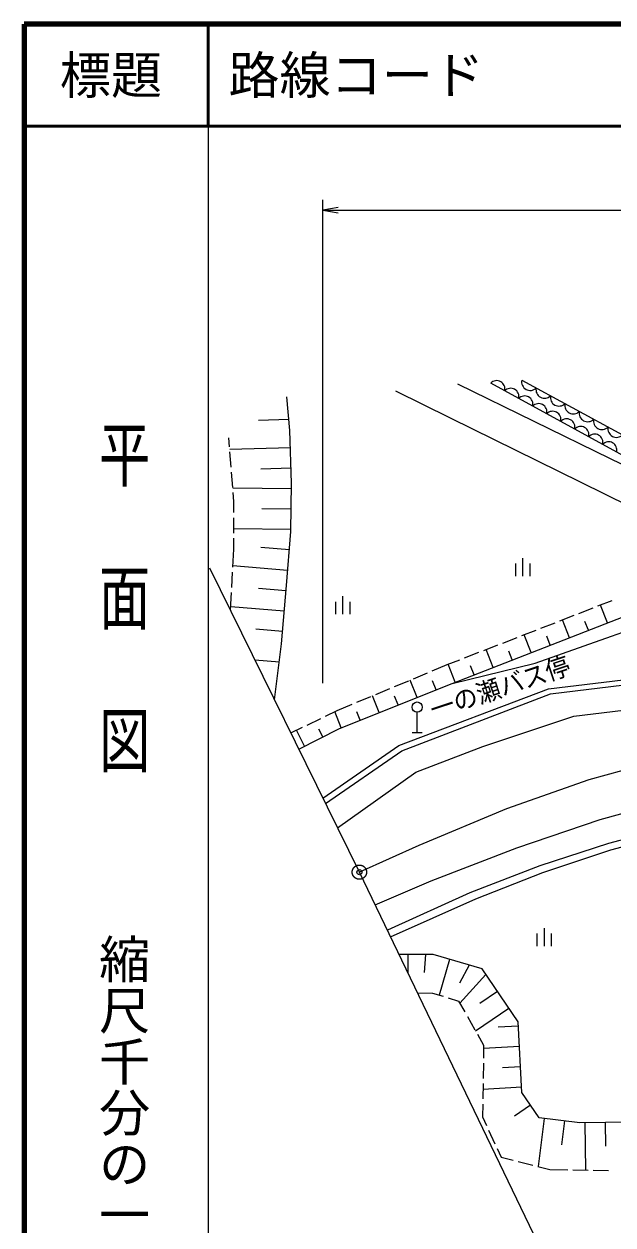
# Model space of a CAD drawing. Units: millimetres, scale not verified. Extents: x 40000 to 680000, y 20000 to 380000.
# Drawn here: x 40000 to 97620, y 262491 to 380000 of the extents above; entities that cross this region are included whole.
import ezdxf
from ezdxf.enums import TextEntityAlignment as Align

# ---------------------------------------------------------------- set-up
doc = ezdxf.new("R2010")
doc.units = ezdxf.units.MM
doc.header["$LTSCALE"] = 1000
doc.header["$PDMODE"] = 32
doc.header["$PDSIZE"] = 500
doc.linetypes.add('CHAIN', pattern=[18.5, 12, -1.5, 3.5, -1.5])
for name, color, linetype, lineweight in [('M-BMK', 2, 'CHAIN', 13), ('M-BMK-OTRS', 5, 'Continuous', 13), ('M-STR-HTXT', 7, 'Continuous', 13), ('M-TTL', 2, 'Continuous', 140), ('M-TTL-BAND', 7, 'Continuous', 25), ('M-TTL-LINE', 7, 'Continuous', 50), ('M-WORK', 1, 'Continuous', 13)]:
    doc.layers.add(name, color=color, linetype=linetype, lineweight=lineweight)
doc.layers.add('M-OTRS', color=6, linetype='Continuous')
doc.layers.add('M-TTL-TXT', color=7, linetype='Continuous')
doc.styles.add('@ＭＳ ゴシック', font='')
doc.styles.add('ＭＳ ゴシック', font='')
doc.styles.add('ＭＳ Ｐゴシック', font='')
doc.styles.get('@ＭＳ ゴシック').set_extended_font_data('@MS Gothic')
doc.styles.get('ＭＳ ゴシック').set_extended_font_data('MS Gothic')
doc.styles.get('ＭＳ Ｐゴシック').set_extended_font_data('MS PGothic')

# ---------------------------------------------------------------- blocks, each defined once
blk = doc.blocks.new('open_arrow')
at = {"color": 0, "linetype": 'Continuous', "lineweight": -2}
blk.add_lwpolyline([(7.5, 1.25), (0, 0), (7.5, -1.25)], dxfattribs=at)

msp = doc.modelspace()

# ---------------------------------------------------------------- linework, layer by layer
at = {"layer": 'M-BMK'}
msp.add_lwpolyline([(170413, 311391), (166607, 311866), (159926, 312529), (154598, 312832), (149435, 313081), (143859, 313109), (138365, 313053), (132761, 312805), (125721, 312225), (120751, 311701), (115865, 311066), (111613, 310375), (104711, 308664), (95270, 306041), (87208, 303197), (78622, 299609), (72810, 297013)], dxfattribs=at)
msp.add_circle((72810, 297013), 700, dxfattribs=at)
at = {"layer": 'M-BMK-OTRS'}
for p, q in [((72810, 297013), (58163, 326770)), ((94496, 251970), (72810, 297013))]:
    msp.add_line(p, q, dxfattribs=at)
at = {"layer": 'M-OTRS'}
msp.add_point((72810, 297013), dxfattribs=at)
at = {"layer": 'M-STR-HTXT'}
for p, q in [((69246, 315490), (69246, 362783)), ((69246, 361783), (139388, 361783))]:
    msp.add_line(p, q, dxfattribs=at)
at = {"layer": 'M-TTL'}
for p, q in [((40000, 380000), (40000, 20000)), ((680000, 380000), (40000, 380000))]:
    msp.add_line(p, q, dxfattribs=at)
at = {"layer": 'M-TTL-BAND'}
msp.add_line((58000, 370000), (58000, 20000), dxfattribs=at)
at = {"layer": 'M-TTL-LINE'}
for p, q in [((58000, 380000), (58000, 370000)), ((40000, 370000), (680000, 370000))]:
    msp.add_line(p, q, dxfattribs=at)
at = {"layer": 'M-WORK'}
for p, q in [((65915, 341292), (62946, 341208)), ((60105, 338643), (60035, 339516)), ((66064, 338529), (60127, 338360)), ((60264, 336649), (60145, 338144)), ((60423, 334655), (60304, 336151)), ((66121, 336530), (63153, 336445)), ((66156, 334530), (60427, 334597)), ((60532, 333283), (60463, 334157)), ((60529, 332196), (60532, 333283)), ((66133, 332531), (63269, 332564)), ((60524, 330196), (60528, 331696)), ((66110, 330531), (60525, 330596)), ((60520, 328608), (60523, 329696)), ((60427, 326869), (60520, 328608)), ((65957, 328537), (63174, 328770)), ((65790, 326544), (60433, 326992)), ((88109, 325981), (88109, 327206)), ((88809, 325981), (88809, 327731)), ((89509, 325981), (89509, 327206)), ((60320, 324871), (60400, 326369)), ((60200, 322632), (60293, 324372)), ((65625, 324551), (62946, 324768)), ((70499, 322254), (70499, 323479)), ((71199, 322254), (71199, 324004)), ((71899, 322254), (71899, 323479)), ((96153, 323056), (97551, 323600)), ((65464, 322557), (60218, 322982)), ((92425, 321605), (93823, 322149)), ((94289, 322331), (95687, 322874)), ((97076, 321409), (96396, 323150)), ((90561, 320880), (91959, 321424)), ((93350, 319954), (92669, 321700)), ((95213, 320682), (94873, 321552)), ((65302, 320564), (62680, 320776)), ((86834, 319430), (88231, 319974)), ((88697, 320155), (90095, 320699)), ((89624, 318500), (88941, 320250)), ((91487, 319227), (91146, 320100)), ((83106, 317980), (84504, 318523)), ((84970, 318705), (86368, 319249)), ((85898, 317045), (85213, 318799)), ((87761, 317772), (87419, 318647)), ((64980, 317576), (62593, 317769)), ((79942, 316708), (81411, 317320)), ((81411, 317320), (82640, 317798)), ((82172, 315590), (81485, 317349)), ((78096, 315940), (79480, 316516)), ((84035, 316318), (83692, 317195)), ((74403, 314402), (75788, 314979)), ((76249, 315171), (77634, 315748)), ((78456, 314110), (77778, 315808)), ((80313, 314851), (79964, 315728)), ((72557, 313633), (73941, 314210)), ((74741, 312628), (74085, 314270)), ((76598, 313369), (76260, 314218)), ((69490, 312278), (70626, 312829)), ((71025, 311145), (70398, 312719)), ((70626, 312829), (72095, 313441)), ((72883, 311886), (72555, 312708)), ((78460, 310666), (78460, 312666)), ((67690, 311406), (69040, 312060)), ((66104, 310636), (67240, 311187)), ((67453, 309347), (66660, 310906)), ((69236, 310253), (68852, 311008)), ((77960, 310666), (78960, 310666)), ((90905, 289782), (90905, 291532)), ((90205, 289782), (90205, 291007)), ((91605, 289782), (91605, 291007)), ((77553, 288951), (77563, 287140)), ((79283, 288947), (79144, 287197)), ((81624, 288481), (80599, 284989)), ((83543, 287918), (82596, 286160)), ((85193, 286985), (82628, 284210)), ((78493, 285209), (79978, 285178)), ((79978, 285178), (81009, 284864)), ((81487, 284719), (82518, 284405)), ((82518, 284405), (83126, 283330)), ((86318, 285332), (84595, 284159)), ((87443, 283679), (84184, 281461)), ((83372, 282895), (84111, 281590)), ((84358, 281154), (84966, 280080)), ((88355, 281953), (86386, 281844)), ((84966, 280080), (84946, 278823)), ((88465, 279956), (84961, 279761)), ((84938, 278323), (84915, 276824)), ((88576, 277959), (86824, 277862)), ((84907, 276324), (84883, 274824)), ((88687, 275962), (84898, 275752)), ((84875, 274324), (84855, 273067)), ((89555, 274222), (87988, 273152)), ((84855, 273067), (85238, 272234)), ((90891, 272912), (90315, 268216)), ((92876, 272669), (92588, 270321)), ((85447, 271780), (86073, 270417)), ((94865, 272492), (94921, 267862)), ((96865, 272516), (96893, 270201)), ((86282, 269962), (86665, 269129)), ((86665, 269129), (87845, 268834)), ((88330, 268712), (89785, 268349)), ((90270, 268227), (91450, 267932)), ((91450, 267932), (93189, 267897)), ((93689, 267887), (95188, 267857)), ((95688, 267846), (97188, 267816))]:
    msp.add_line(p, q, dxfattribs=at)
for points in [[(107992, 332323), (97372, 337458), (82450, 344751)], [(134331, 323347), (126021, 325915), (118843, 328565), (112797, 331132), (106917, 333645), (99352, 337372), (85659, 344853)], [(88696, 345157), (98552, 339801), (107579, 335218), (113405, 332706), (119395, 330083), (126380, 327488), (131073, 326108), (135076, 325224)], [(64514, 313867), (65206, 319366), (65666, 325053), (66107, 330335), (66163, 335066), (66015, 340237), (65702, 343513)], [(70667, 301366), (78322, 306813), (84892, 309297), (93782, 312261), (109173, 314129), (118955, 315316), (119701, 315798), (120425, 316386), (120977, 317270), (121271, 318092), (121394, 318890), (121382, 319663), (121210, 320521), (120817, 321307), (120167, 322055), (119075, 322816), (116204, 324423), (109737, 327638), (101590, 331638), (94517, 335147), (81725, 341423), (76369, 344074)], [(66882, 309056), (70861, 311079), (81885, 315478), (100695, 322822), (102520, 328389), (109737, 327638)], [(81885, 315478), (90015, 317475), (97473, 320111), (104688, 322632), (107025, 322853), (116700, 324145)], [(69246, 304253), (76685, 309394), (91297, 314966), (121343, 318560)], [(69506, 303726), (76970, 308884), (91510, 314470), (121271, 318092)], [(74357, 293800), (79836, 296168), (88201, 299398), (96372, 302159), (105041, 304533), (112440, 306245), (117023, 307100), (121716, 307846), (125940, 308370), (132317, 309005), (138087, 309419), (143829, 309557), (148357, 309530), (154375, 309254), (159759, 308950), (165695, 308260), (170088, 307655)], [(169886, 305324), (161399, 306261), (153117, 306868), (148184, 307052), (142663, 307034), (134601, 306684), (126706, 305856), (118166, 304678), (110804, 303298), (105301, 301954), (97184, 299819), (90466, 297629), (83620, 294979), (75550, 291322)], [(75857, 290684), (84200, 294394), (90752, 296990), (97415, 299198), (105531, 301351), (110961, 302621), (118341, 303983), (126844, 305235), (134660, 306066), (142666, 306425), (146878, 306499)], [(152426, 303178), (146878, 306499), (139896, 294286), (132874, 285751), (124021, 276935), (112021, 272702), (94371, 272486), (90409, 272971), (88716, 275450), (88331, 282374), (84811, 287546), (80044, 288945), (76690, 288953)]]:
    msp.add_lwpolyline(points, dxfattribs=at)
msp.add_circle((78460, 313166), 500, dxfattribs=at)
for centre, radius, start, end in [((86245, 344297), 807, 346.22554, 136.47264), ((87614, 343549), 807, 346.22554, 136.47264), ((89512, 344981), 835, 167.82349, 315.13566), ((90920, 344216), 835, 167.82349, 315.13566), ((88983, 342801), 807, 346.22554, 136.47264), ((92328, 343451), 835, 167.82349, 315.13566), ((90353, 342053), 807, 346.22554, 136.47264), ((91722, 341305), 807, 346.22554, 136.47264), ((93736, 342685), 835, 167.82349, 315.13566), ((95144, 341920), 835, 167.82349, 315.13566), ((93091, 340557), 807, 346.22554, 136.47264), ((96552, 341155), 835, 167.82349, 315.13566), ((94460, 339808), 807, 346.22554, 136.47264), ((95830, 339060), 807, 346.22554, 136.47264), ((97960, 340390), 835, 167.82349, 315.13566), ((97199, 338312), 807, 346.22554, 136.47264)]:
    msp.add_arc(centre, radius, start, end, dxfattribs=at)

# ---------------------------------------------------------------- block references
at = {"layer": 'M-STR-HTXT', "xscale": 200, "yscale": 200}
msp.add_blockref('open_arrow', (69246, 361783), dxfattribs=at)

# ---------------------------------------------------------------- texts
at = {"layer": 'M-TTL-BAND', "style": '@ＭＳ ゴシック', "width": 1.4}
msp.add_text('平  面  図', height=3666, rotation=270, dxfattribs=at).set_placement((49777, 306475), align=Align.MIDDLE_RIGHT)
at = {"layer": 'M-TTL-BAND', "style": '@ＭＳ ゴシック'}
msp.add_text('縮尺千分の一', height=3666, rotation=270, dxfattribs=at).set_placement((49777, 261030), align=Align.MIDDLE_RIGHT)
at = {"layer": 'M-TTL-TXT', "style": 'ＭＳ ゴシック'}
msp.add_text('標題', height=3666, dxfattribs=at).set_placement((48500, 375000), align=Align.MIDDLE_CENTER)
msp.add_text('路線コード', height=3666, dxfattribs=at).set_placement((60000, 375000), align=Align.MIDDLE_LEFT)
at = {"layer": 'M-WORK', "style": 'ＭＳ Ｐゴシック', "width": 0.95}
msp.add_text('一の瀬バス停', height=1833, rotation=18.409, dxfattribs=at).set_placement((87018, 313702), align=Align.BOTTOM_CENTER)

doc.saveas('drawing.dxf')
